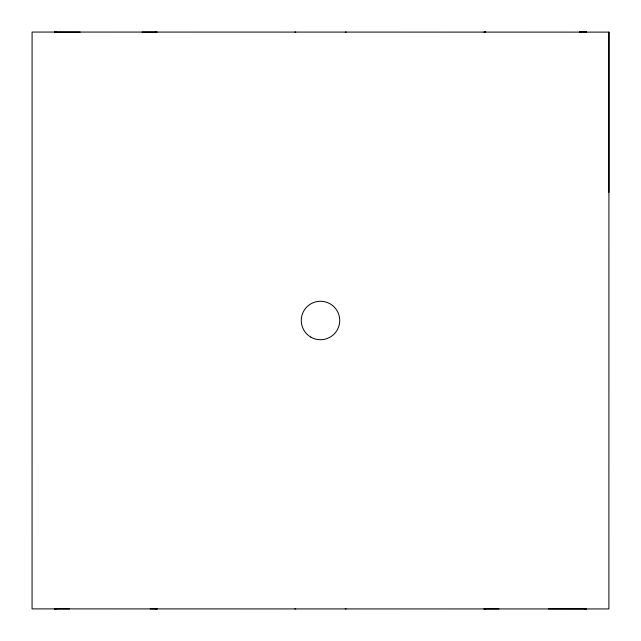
<?xml version="1.0" encoding="UTF-8"?>
<svg xmlns="http://www.w3.org/2000/svg" width="641" height="641" viewBox="0 0 641 641"><rect width="100%" height="100%" fill="white"/><g stroke="black" fill="none" stroke-linecap="round" stroke-linejoin="round"><path stroke-width="0.96" d="M608.926 192.348L608.926 32.074L608.894 608.95L32.058 608.894L32.09 32.058L608.926 32.114M56.272 32.058L54.525 32.058L80.157 32.066M155.322 32.066L157.069 32.066L142.054 32.058M56.232 608.894L54.485 608.894L69.508 608.894M150.17 608.902L157.037 608.902L155.29 608.902M485.662 608.894L483.915 608.894L498.93 608.902M548.456 608.894L586.459 608.902L584.712 608.902M294.876 32.058L295.749 32.058M345.275 32.058L346.148 32.058M294.836 608.894L295.709 608.894M345.235 608.894L346.116 608.894M584.752 32.058L579.624 32.058L586.499 32.058L584.752 32.058M485.694 32.05L483.947 32.058L485.694 32.058M310.877 337.142A19.23 19.23 0 0 0 339.722 320.492A19.23 19.23 0 0 0 310.877 303.834A19.23 19.23 0 0 0 310.877 337.142"/></g></svg>
